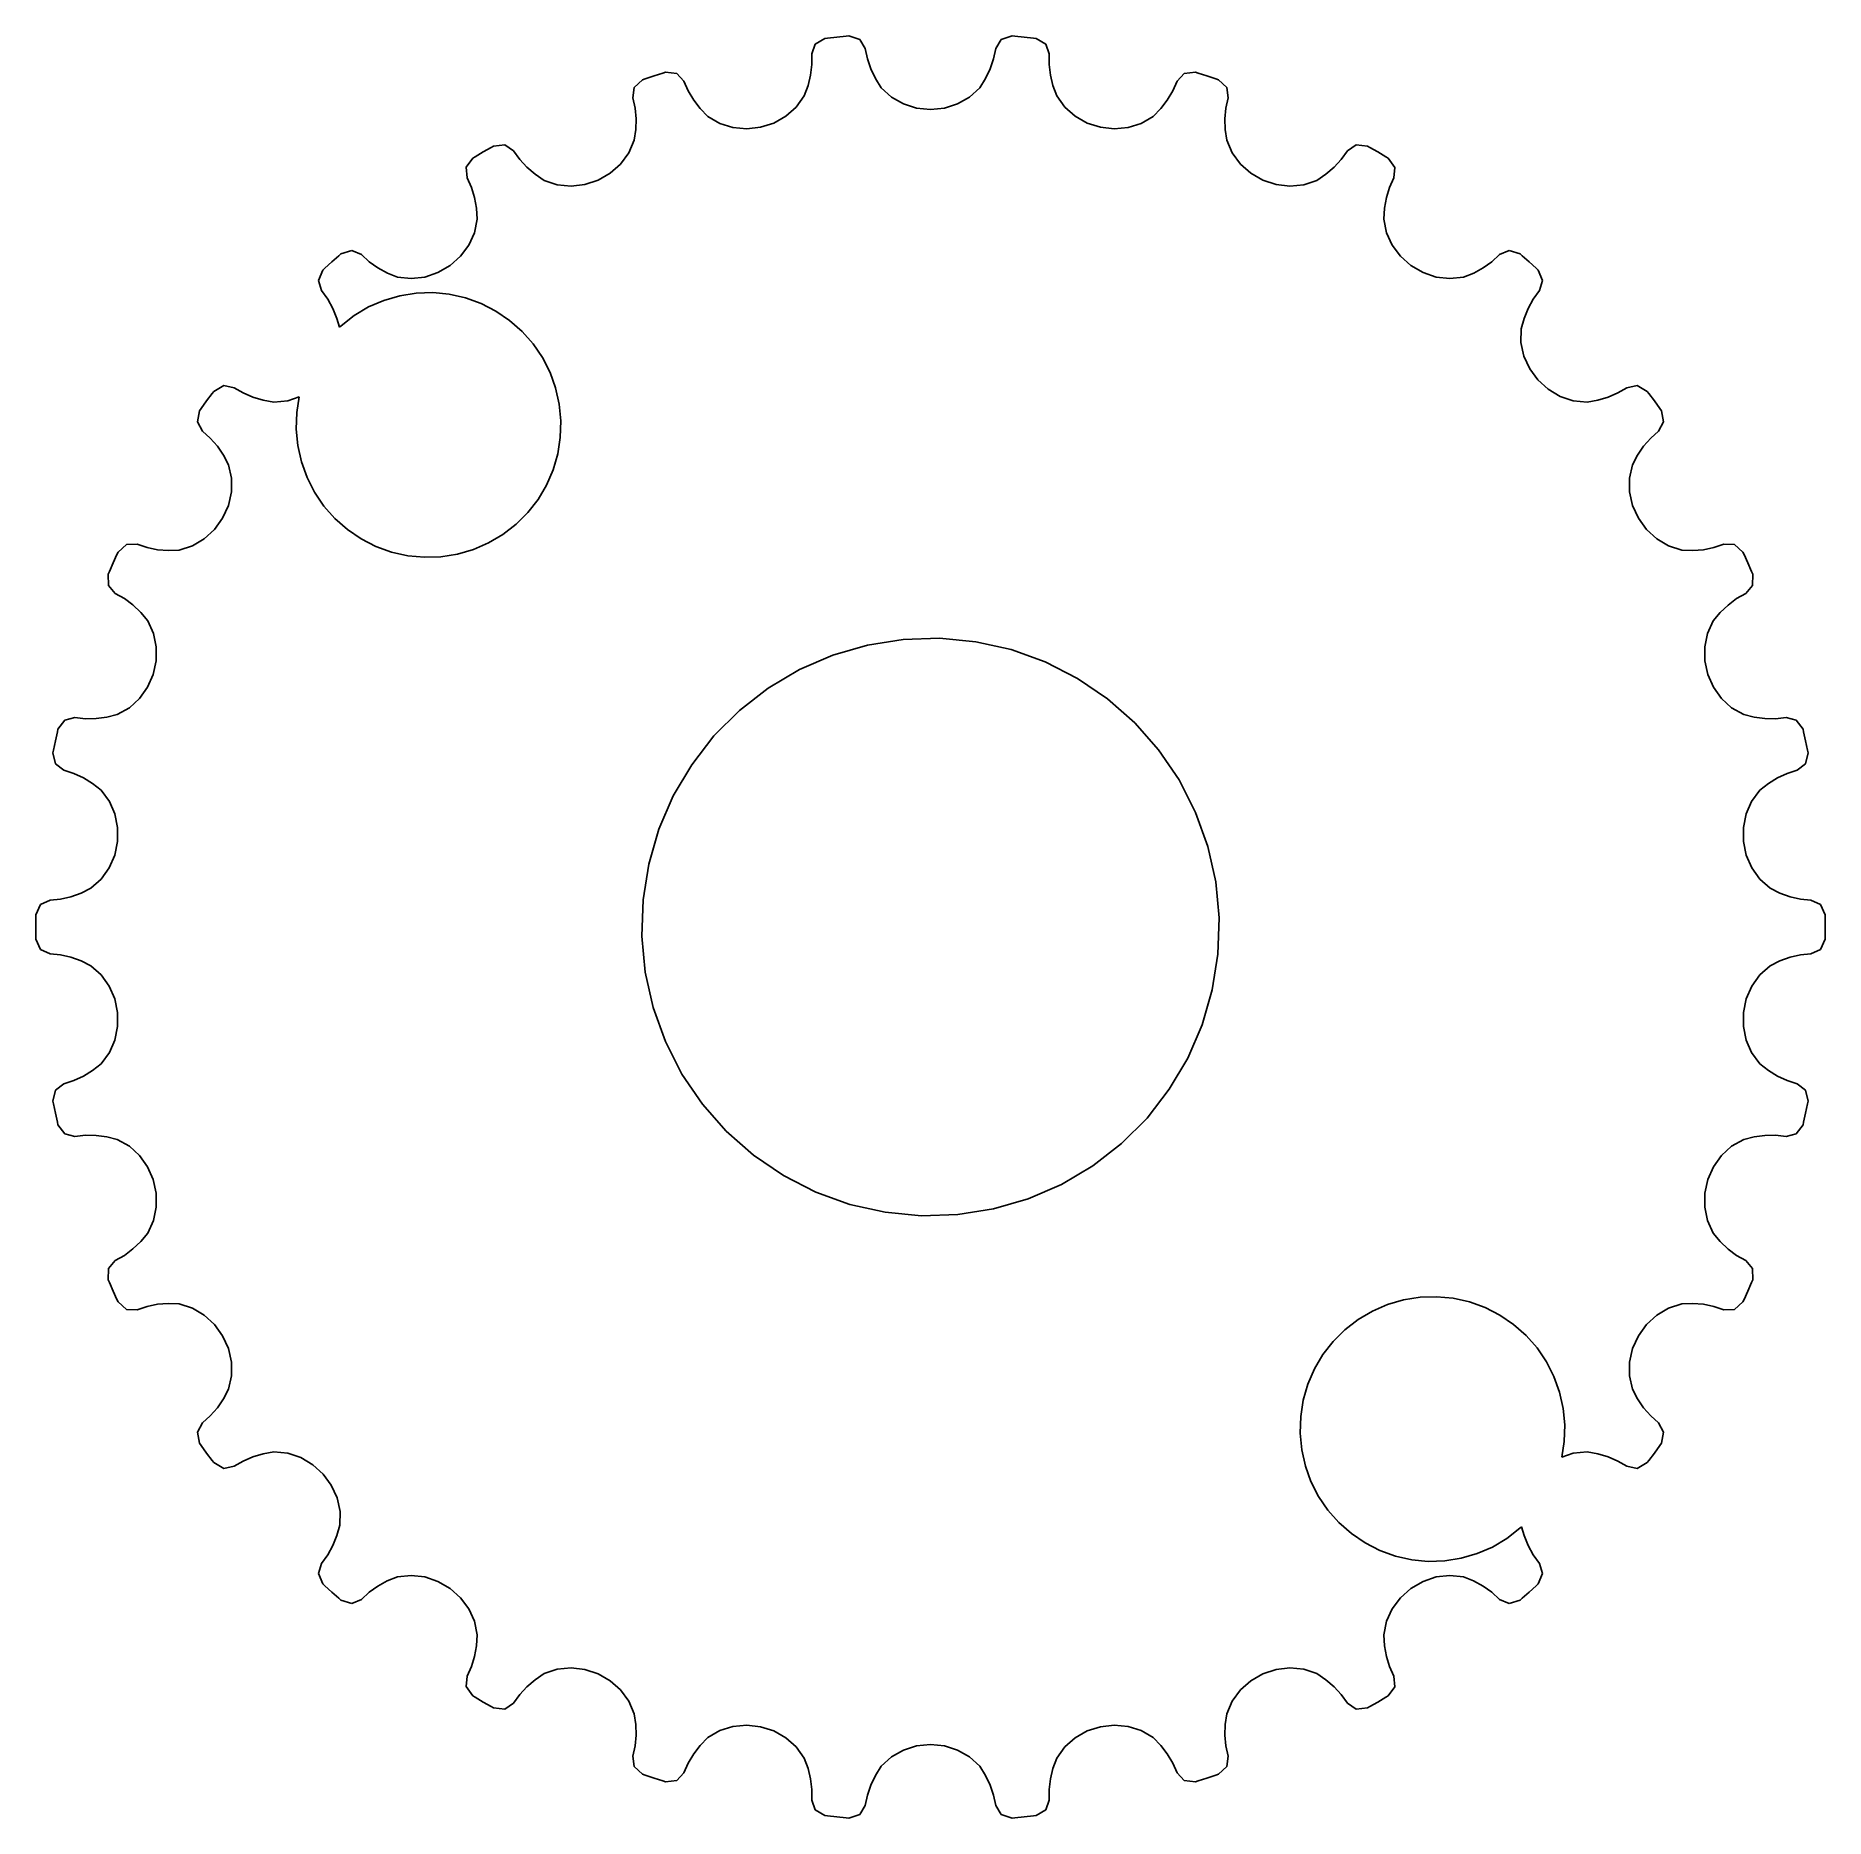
# Model space of a CAD drawing. Header units: metres. Extents: x -9 to 9, y 101 to 229.
# Drawn here: x -9.3 to 9.3, y 100.74 to 119.26 of the extents above.
import ezdxf

# ---------------------------------------------------------------- set-up
doc = ezdxf.new("R2010")
doc.units = ezdxf.units.M

msp = doc.modelspace()

# ---------------------------------------------------------------- linework, layer by layer
for p, q in [((-1.19814, 119.171), (-1.23386, 119.068)), ((-1.09613, 119.23), (-1.19814, 119.171)), ((-1.06837, 119.234), (-1.09613, 119.23)), ((-0.971619, 119.244), (-1.06837, 119.234)), ((-0.874756, 119.254), (-0.971619, 119.244)), ((-0.846893, 119.257), (-0.874756, 119.254)), ((-0.734589, 119.219), (-0.846893, 119.257)), ((-0.678375, 119.126), (-0.734589, 119.219)), ((0.734741, 119.219), (0.678375, 119.126)), ((0.846909, 119.257), (0.734741, 119.219)), ((0.874756, 119.254), (0.846909, 119.257)), ((0.971619, 119.244), (0.874756, 119.254)), ((1.06837, 119.234), (0.971619, 119.244)), ((1.09613, 119.23), (1.06837, 119.234)), ((1.19827, 119.171), (1.09613, 119.23)), ((1.23386, 119.068), (1.19827, 119.171)), ((-1.23386, 119.068), (-1.23326, 118.958)), ((-0.655991, 119.018), (-0.678375, 119.126)), ((-0.620392, 118.914), (-0.655991, 119.018)), ((0.656052, 119.018), (0.620544, 118.914)), ((0.678375, 119.126), (0.656052, 119.018)), ((1.23332, 118.958), (1.23386, 119.068)), ((-2.99127, 118.801), (-3.07864, 118.721)), ((-2.96481, 118.81), (-2.99127, 118.801)), ((-2.87239, 118.84), (-2.96481, 118.81)), ((-2.77966, 118.87), (-2.87239, 118.84)), ((-2.75293, 118.878), (-2.77966, 118.87)), ((-2.63536, 118.865), (-2.75293, 118.878)), ((-2.56099, 118.786), (-2.63536, 118.865)), ((-1.24623, 118.848), (-1.27243, 118.739)), ((-1.23326, 118.958), (-1.24623, 118.848)), ((-0.572189, 118.813), (-0.620392, 118.914)), ((-0.511993, 118.717), (-0.572189, 118.813)), ((0.572357, 118.813), (0.511993, 118.717)), ((0.620544, 118.914), (0.572357, 118.813)), ((1.24638, 118.848), (1.23332, 118.958)), ((1.2726, 118.739), (1.24638, 118.848)), ((2.6355, 118.865), (2.56099, 118.786)), ((2.75293, 118.878), (2.6355, 118.865)), ((2.77966, 118.87), (2.75293, 118.878)), ((2.87239, 118.84), (2.77966, 118.87)), ((2.96481, 118.81), (2.87239, 118.84)), ((2.99127, 118.801), (2.96481, 118.81)), ((3.07877, 118.721), (2.99127, 118.801)), ((-3.07864, 118.721), (-3.09218, 118.613)), ((-3.09218, 118.613), (-3.0687, 118.505)), ((-2.51665, 118.685), (-2.56099, 118.786)), ((-2.46007, 118.59), (-2.51665, 118.685)), ((-1.31152, 118.633), (-1.39484, 118.516)), ((-1.27243, 118.739), (-1.31152, 118.633)), ((-0.406158, 118.62), (-0.511993, 118.717)), ((-0.281647, 118.549), (-0.406158, 118.62)), ((0.406158, 118.62), (0.281647, 118.549)), ((0.511993, 118.717), (0.406158, 118.62)), ((1.31152, 118.633), (1.2726, 118.739)), ((1.39484, 118.516), (1.31152, 118.633)), ((2.51671, 118.685), (2.46022, 118.59)), ((2.56099, 118.786), (2.51671, 118.685)), ((3.06874, 118.505), (3.09218, 118.613)), ((3.09218, 118.613), (3.07877, 118.721)), ((-3.0687, 118.505), (-3.05856, 118.395)), ((-2.39198, 118.501), (-2.46007, 118.59)), ((-2.31314, 118.42), (-2.39198, 118.501)), ((-1.39484, 118.516), (-1.50201, 118.421)), ((-0.144287, 118.507), (-0.281647, 118.549)), ((0, 118.492), (-0.144287, 118.507)), ((0.144287, 118.507), (0, 118.492)), ((0.281647, 118.549), (0.144287, 118.507)), ((1.50201, 118.421), (1.39484, 118.516)), ((2.39215, 118.501), (2.31314, 118.42)), ((2.46022, 118.59), (2.39215, 118.501)), ((3.0587, 118.395), (3.06874, 118.505)), ((-3.06163, 118.284), (-3.07773, 118.172)), ((-3.05856, 118.395), (-3.06163, 118.284)), ((-2.18942, 118.347), (-2.31314, 118.42)), ((-2.05299, 118.304), (-2.18942, 118.347)), ((-1.90976, 118.291), (-2.05299, 118.304)), ((-1.76561, 118.307), (-1.90976, 118.291)), ((-1.62747, 118.351), (-1.76561, 118.307)), ((-1.50201, 118.421), (-1.62747, 118.351)), ((1.62747, 118.351), (1.50201, 118.421)), ((1.76561, 118.307), (1.62747, 118.351)), ((1.90976, 118.291), (1.76561, 118.307)), ((2.05299, 118.304), (1.90976, 118.291)), ((2.18942, 118.347), (2.05299, 118.304)), ((2.31314, 118.42), (2.18942, 118.347)), ((3.06178, 118.284), (3.0587, 118.395)), ((3.07773, 118.172), (3.06178, 118.284)), ((-4.5631, 118.098), (-4.64764, 118.05)), ((-4.53865, 118.112), (-4.5631, 118.098)), ((-4.42096, 118.124), (-4.53865, 118.112)), ((-4.33165, 118.061), (-4.42096, 118.124)), ((-4.26732, 117.972), (-4.33165, 118.061)), ((-3.07773, 118.172), (-3.13489, 118.04)), ((3.13489, 118.04), (3.07773, 118.172)), ((4.33165, 118.061), (4.26736, 117.972)), ((4.42108, 118.123), (4.33165, 118.061)), ((4.53865, 118.112), (4.42108, 118.123)), ((4.5631, 118.098), (4.53865, 118.112)), ((4.64764, 118.05), (4.5631, 118.098)), ((-4.75568, 117.986), (-4.8246, 117.891)), ((-4.8246, 117.891), (-4.81535, 117.782)), ((-4.73169, 118.001), (-4.75568, 117.986)), ((-4.64764, 118.05), (-4.73169, 118.001)), ((-4.19223, 117.891), (-4.26732, 117.972)), ((-4.10724, 117.818), (-4.19223, 117.891)), ((-3.22003, 117.925), (-3.32811, 117.83)), ((-3.13489, 118.04), (-3.22003, 117.925)), ((3.22003, 117.925), (3.13489, 118.04)), ((3.32811, 117.83), (3.22003, 117.925)), ((4.19237, 117.891), (4.10739, 117.818)), ((4.26736, 117.972), (4.19237, 117.891)), ((4.73169, 118.001), (4.64764, 118.05)), ((4.75568, 117.986), (4.73169, 118.001)), ((4.82472, 117.89), (4.75568, 117.986)), ((4.81535, 117.782), (4.82472, 117.89)), ((-4.81535, 117.782), (-4.77, 117.681)), ((-4.77, 117.681), (-4.73721, 117.576)), ((-4.0132, 117.755), (-4.10724, 117.818)), ((-3.877, 117.709), (-4.0132, 117.755)), ((-3.73463, 117.696), (-3.877, 117.709)), ((-3.59175, 117.712), (-3.73463, 117.696)), ((-3.45407, 117.758), (-3.59175, 117.712)), ((-3.32811, 117.83), (-3.45407, 117.758)), ((3.45407, 117.758), (3.32811, 117.83)), ((3.59175, 117.712), (3.45407, 117.758)), ((3.73463, 117.696), (3.59175, 117.712)), ((3.877, 117.709), (3.73463, 117.696)), ((4.0132, 117.755), (3.877, 117.709)), ((4.10739, 117.818), (4.0132, 117.755)), ((4.73734, 117.576), (4.77005, 117.681)), ((4.77005, 117.681), (4.81535, 117.782)), ((-4.73721, 117.576), (-4.71701, 117.466)), ((4.71715, 117.466), (4.73734, 117.576)), ((-4.70943, 117.353), (-4.73793, 117.212)), ((-4.71701, 117.466), (-4.70943, 117.353)), ((4.70943, 117.353), (4.71715, 117.466)), ((4.73793, 117.212), (4.70943, 117.353)), ((-4.73793, 117.212), (-4.79732, 117.082)), ((4.79732, 117.082), (4.73793, 117.212)), ((-6.14708, 116.973), (-6.21976, 116.908)), ((-6.12601, 116.991), (-6.14708, 116.973)), ((-6.01334, 117.027), (-6.12601, 116.991)), ((-5.91301, 116.984), (-6.01334, 117.027)), ((-5.83148, 116.91), (-5.91301, 116.984)), ((-4.8833, 116.967), (-4.99156, 116.87)), ((-4.79732, 117.082), (-4.8833, 116.967)), ((4.8833, 116.967), (4.79732, 117.082)), ((4.99156, 116.87), (4.8833, 116.967)), ((5.91301, 116.984), (5.83153, 116.91)), ((6.01344, 117.027), (5.91301, 116.984)), ((6.12601, 116.991), (6.01344, 117.027)), ((6.14708, 116.973), (6.12601, 116.991)), ((6.21976, 116.908), (6.14708, 116.973)), ((-6.31224, 116.823), (-6.35971, 116.715)), ((-6.29175, 116.842), (-6.31224, 116.823)), ((-6.21976, 116.908), (-6.29175, 116.842)), ((-5.74117, 116.847), (-5.83148, 116.91)), ((-5.64297, 116.793), (-5.74117, 116.847)), ((-5.53786, 116.751), (-5.64297, 116.793)), ((-5.39513, 116.735), (-5.53786, 116.751)), ((-5.25304, 116.751), (-5.39513, 116.735)), ((-5.11678, 116.797), (-5.25304, 116.751)), ((-4.99156, 116.87), (-5.11678, 116.797)), ((5.11678, 116.797), (4.99156, 116.87)), ((5.25304, 116.751), (5.11678, 116.797)), ((5.39513, 116.735), (5.25304, 116.751)), ((5.53786, 116.751), (5.39513, 116.735)), ((5.64313, 116.793), (5.53786, 116.751)), ((5.74129, 116.846), (5.64313, 116.793)), ((5.83153, 116.91), (5.74129, 116.846)), ((6.29175, 116.842), (6.21976, 116.908)), ((6.31224, 116.823), (6.29175, 116.842)), ((6.3598, 116.715), (6.31224, 116.823)), ((-6.35971, 116.715), (-6.32808, 116.611)), ((-6.32808, 116.611), (-6.26285, 116.522)), ((-5.51485, 116.557), (-5.3443, 116.584)), ((-5.3443, 116.584), (-5.17172, 116.589)), ((-5.17172, 116.589), (-4.9998, 116.573)), ((-4.9998, 116.573), (-4.8313, 116.535)), ((6.26288, 116.522), (6.32808, 116.611)), ((6.32808, 116.611), (6.3598, 116.715)), ((-6.26285, 116.522), (-6.20883, 116.425)), ((-6.20883, 116.425), (-6.16624, 116.322)), ((-5.98776, 116.352), (-5.83914, 116.44)), ((-5.83914, 116.44), (-5.68066, 116.509)), ((-5.68066, 116.509), (-5.51485, 116.557)), ((-4.8313, 116.535), (-4.66882, 116.477)), ((-4.66882, 116.477), (-4.51497, 116.398)), ((-4.51497, 116.398), (-4.37216, 116.301)), ((6.16635, 116.322), (6.20894, 116.425)), ((6.20894, 116.425), (6.26288, 116.522)), ((-6.16624, 116.322), (-6.14017, 116.23)), ((-6.14017, 116.23), (-6.12421, 116.246)), ((-6.12421, 116.246), (-5.98776, 116.352)), ((-4.37216, 116.301), (-4.24263, 116.187)), ((6.13391, 116.07), (6.1353, 116.213)), ((6.1353, 116.213), (6.16635, 116.322)), ((-4.24263, 116.187), (-4.12845, 116.058)), ((-4.12845, 116.058), (-4.03139, 115.915)), ((6.16493, 115.93), (6.13391, 116.07)), ((-4.03139, 115.915), (-3.95299, 115.761)), ((6.22507, 115.799), (6.16493, 115.93)), ((-3.95299, 115.761), (-3.8945, 115.599)), ((6.3109, 115.682), (6.22507, 115.799)), ((6.41818, 115.585), (6.3109, 115.682)), ((-7.52005, 115.464), (-7.57684, 115.385)), ((-7.46242, 115.542), (-7.52005, 115.464)), ((-7.44563, 115.564), (-7.46242, 115.542)), ((-7.3429, 115.623), (-7.44563, 115.564)), ((-7.23595, 115.602), (-7.3429, 115.623)), ((-7.14078, 115.547), (-7.23595, 115.602)), ((-7.03918, 115.503), (-7.14078, 115.547)), ((-6.9321, 115.472), (-7.03918, 115.503)), ((-6.8205, 115.452), (-6.9321, 115.472)), ((-6.67746, 115.466), (-6.8205, 115.452)), ((-6.55821, 115.506), (-6.67746, 115.466)), ((-6.5838, 115.344), (-6.55821, 115.506)), ((-3.8945, 115.599), (-3.85683, 115.43)), ((6.54185, 115.511), (6.41818, 115.585)), ((6.67746, 115.466), (6.54185, 115.511)), ((6.8205, 115.452), (6.67746, 115.466)), ((6.93222, 115.472), (6.8205, 115.452)), ((7.03929, 115.503), (6.93222, 115.472)), ((7.14081, 115.547), (7.03929, 115.503)), ((7.23595, 115.602), (7.14081, 115.547)), ((7.34299, 115.623), (7.23595, 115.602)), ((7.44563, 115.564), (7.34299, 115.623)), ((7.46242, 115.542), (7.44563, 115.564)), ((7.52005, 115.464), (7.46242, 115.542)), ((7.57684, 115.385), (7.52005, 115.464)), ((-7.59293, 115.362), (-7.61687, 115.246)), ((-7.57684, 115.385), (-7.59293, 115.362)), ((-6.58923, 115.172), (-6.5838, 115.344)), ((-3.85683, 115.43), (-3.84059, 115.258)), ((7.59293, 115.362), (7.57684, 115.385)), ((7.61693, 115.246), (7.59293, 115.362)), ((-7.61687, 115.246), (-7.56424, 115.151)), ((-7.56424, 115.151), (-7.48196, 115.077)), ((-7.48196, 115.077), (-7.40909, 114.994)), ((-6.57298, 115), (-6.58923, 115.172)), ((-3.84601, 115.086), (-3.87302, 114.915)), ((-3.84059, 115.258), (-3.84601, 115.086)), ((7.40916, 114.994), (7.48199, 115.077)), ((7.48199, 115.077), (7.56424, 115.151)), ((7.56424, 115.151), (7.61693, 115.246)), ((-7.40909, 114.994), (-7.34598, 114.902)), ((-7.34598, 114.902), (-7.29303, 114.802)), ((-6.53531, 114.831), (-6.57298, 115)), ((-3.87302, 114.915), (-3.92119, 114.749)), ((7.29303, 114.802), (7.34607, 114.902)), ((7.34607, 114.902), (7.40916, 114.994)), ((-7.29303, 114.802), (-7.2618, 114.662)), ((-6.47682, 114.669), (-6.53531, 114.831)), ((-3.92119, 114.749), (-3.98978, 114.591)), ((7.2618, 114.662), (7.29303, 114.802)), ((-7.26312, 114.519), (-7.29477, 114.378)), ((-7.2618, 114.662), (-7.26312, 114.519)), ((-6.39842, 114.515), (-6.47682, 114.669)), ((-3.98978, 114.591), (-4.07767, 114.442)), ((7.26312, 114.519), (7.2618, 114.662)), ((7.29477, 114.378), (7.26312, 114.519)), ((-7.29477, 114.378), (-7.35442, 114.246)), ((-6.30136, 114.372), (-6.39842, 114.515)), ((-6.18718, 114.243), (-6.30136, 114.372)), ((-4.07767, 114.442), (-4.1835, 114.306)), ((7.35442, 114.246), (7.29477, 114.378)), ((-7.35442, 114.246), (-7.43907, 114.128)), ((-6.05765, 114.128), (-6.18718, 114.243)), ((-4.3056, 114.184), (-4.44205, 114.078)), ((-4.1835, 114.306), (-4.3056, 114.184)), ((7.43907, 114.128), (7.35442, 114.246)), ((-8.35153, 113.974), (-8.43983, 113.895)), ((-8.24263, 113.976), (-8.35153, 113.974)), ((-8.13799, 113.941), (-8.24263, 113.976)), ((-7.54477, 114.031), (-7.66797, 113.958)), ((-7.43907, 114.128), (-7.54477, 114.031)), ((-5.91484, 114.031), (-6.05765, 114.128)), ((-5.76099, 113.953), (-5.91484, 114.031)), ((-4.59067, 113.99), (-4.74915, 113.921)), ((-4.44205, 114.078), (-4.59067, 113.99)), ((7.54477, 114.031), (7.43907, 114.128)), ((7.66797, 113.958), (7.54477, 114.031)), ((8.24263, 113.976), (8.13802, 113.941)), ((8.35161, 113.973), (8.24263, 113.976)), ((8.43983, 113.895), (8.35161, 113.973)), ((-8.49167, 113.781), (-8.53079, 113.692)), ((-8.45161, 113.869), (-8.49167, 113.781)), ((-8.43983, 113.895), (-8.45161, 113.869)), ((-8.02956, 113.919), (-8.13799, 113.941)), ((-7.91826, 113.911), (-8.02956, 113.919)), ((-7.80502, 113.915), (-7.91826, 113.911)), ((-7.66797, 113.958), (-7.80502, 113.915)), ((-5.59851, 113.895), (-5.76099, 113.953)), ((-5.43001, 113.857), (-5.59851, 113.895)), ((-5.2581, 113.841), (-5.43001, 113.857)), ((-5.08551, 113.846), (-5.2581, 113.841)), ((-4.91496, 113.873), (-5.08551, 113.846)), ((-4.74915, 113.921), (-4.91496, 113.873)), ((7.80502, 113.915), (7.66797, 113.958)), ((7.91835, 113.911), (7.80502, 113.915)), ((8.02963, 113.919), (7.91835, 113.911)), ((8.13802, 113.941), (8.02963, 113.919)), ((8.45161, 113.869), (8.43983, 113.895)), ((8.49167, 113.781), (8.45161, 113.869)), ((8.53079, 113.692), (8.49167, 113.781)), ((-8.53079, 113.692), (-8.54176, 113.666)), ((-8.54176, 113.666), (-8.54112, 113.548)), ((8.54176, 113.666), (8.53079, 113.692)), ((8.54117, 113.548), (8.54176, 113.666)), ((-8.54112, 113.548), (-8.4698, 113.465)), ((-8.4698, 113.465), (-8.37408, 113.411)), ((-8.37408, 113.411), (-8.28554, 113.345)), ((8.28558, 113.344), (8.3741, 113.411)), ((8.3741, 113.411), (8.4698, 113.465)), ((8.4698, 113.465), (8.54117, 113.548)), ((-8.28554, 113.345), (-8.20467, 113.268)), ((-8.20467, 113.268), (-8.13202, 113.181)), ((8.13202, 113.181), (8.20471, 113.268)), ((8.20471, 113.268), (8.28558, 113.344)), ((-8.13202, 113.181), (-8.07231, 113.05)), ((-8.07231, 113.05), (-8.04387, 112.91)), ((8.04387, 112.91), (8.07231, 113.05)), ((8.07231, 113.05), (8.13202, 113.181)), ((-8.04387, 112.91), (-8.04565, 112.766)), ((-1.0162, 112.823), (-0.654419, 112.928)), ((-0.654419, 112.928), (-0.282318, 112.987)), ((-0.282318, 112.987), (0.094223, 112.999)), ((0.094223, 112.999), (0.469299, 112.963)), ((0.469299, 112.963), (0.83696, 112.881)), ((0.83696, 112.881), (1.19144, 112.753)), ((8.04565, 112.766), (8.04387, 112.91)), ((-8.04565, 112.766), (-8.07652, 112.624)), ((-1.68625, 112.481), (-1.36197, 112.673)), ((-1.36197, 112.673), (-1.0162, 112.823)), ((1.19144, 112.753), (1.52711, 112.582)), ((8.07652, 112.624), (8.04565, 112.766)), ((-8.13484, 112.491), (-8.21794, 112.374)), ((-8.07652, 112.624), (-8.13484, 112.491)), ((-1.98393, 112.25), (-1.68625, 112.481)), ((1.52711, 112.582), (1.83871, 112.37)), ((8.13484, 112.491), (8.07652, 112.624)), ((8.21794, 112.374), (8.13484, 112.491)), ((-8.21794, 112.374), (-8.32333, 112.277)), ((1.83871, 112.37), (2.12131, 112.121)), ((8.32333, 112.277), (8.21794, 112.374)), ((-8.99518, 112.15), (-9.06519, 112.055)), ((-8.88907, 112.175), (-8.99518, 112.15)), ((-8.77954, 112.163), (-8.88907, 112.175)), ((-8.66901, 112.164), (-8.77954, 112.163)), ((-8.55835, 112.179), (-8.66901, 112.164)), ((-8.44846, 112.207), (-8.55835, 112.179)), ((-8.32333, 112.277), (-8.44846, 112.207)), ((-2.25032, 111.984), (-1.98393, 112.25)), ((2.12131, 112.121), (2.37045, 111.839)), ((8.44846, 112.207), (8.32333, 112.277)), ((8.5584, 112.179), (8.44846, 112.207)), ((8.66905, 112.164), (8.5584, 112.179)), ((8.77956, 112.163), (8.66905, 112.164)), ((8.88907, 112.175), (8.77956, 112.163)), ((8.99522, 112.15), (8.88907, 112.175)), ((9.06519, 112.055), (8.99522, 112.15)), ((-9.09216, 111.933), (-9.11191, 111.837)), ((-9.07143, 112.028), (-9.09216, 111.933)), ((-9.06519, 112.055), (-9.07143, 112.028)), ((-2.48123, 111.686), (-2.25032, 111.984)), ((9.07143, 112.028), (9.06519, 112.055)), ((9.09216, 111.933), (9.07143, 112.028)), ((9.11191, 111.837), (9.09216, 111.933)), ((-9.11191, 111.837), (-9.11729, 111.81)), ((-9.11729, 111.81), (-9.0921, 111.694)), ((2.37045, 111.839), (2.58221, 111.527)), ((9.09212, 111.694), (9.11729, 111.81)), ((9.11729, 111.81), (9.11191, 111.837)), ((-9.0921, 111.694), (-9.00519, 111.629)), ((-9.00519, 111.629), (-8.90022, 111.595)), ((-8.90022, 111.595), (-8.79987, 111.549)), ((-8.79987, 111.549), (-8.70476, 111.49)), ((-2.673, 111.362), (-2.48123, 111.686)), ((8.70477, 111.49), (8.79988, 111.549)), ((8.79988, 111.549), (8.90022, 111.595)), ((8.90022, 111.595), (9.00519, 111.629)), ((9.00519, 111.629), (9.09212, 111.694)), ((-8.70476, 111.49), (-8.6156, 111.42)), ((-8.6156, 111.42), (-8.53003, 111.305)), ((-2.82263, 111.016), (-2.673, 111.362)), ((2.58221, 111.527), (2.75325, 111.191)), ((8.53003, 111.305), (8.6156, 111.42)), ((8.6156, 111.42), (8.70477, 111.49)), ((-8.53003, 111.305), (-8.47307, 111.174)), ((-8.47307, 111.174), (-8.4449, 111.033)), ((2.75325, 111.191), (2.88087, 110.837)), ((8.4449, 111.033), (8.47307, 111.174)), ((8.47307, 111.174), (8.53003, 111.305)), ((-8.4449, 111.033), (-8.44563, 110.888)), ((-2.92773, 110.654), (-2.82263, 111.016)), ((8.44563, 110.888), (8.4449, 111.033)), ((-8.44563, 110.888), (-8.47507, 110.746)), ((2.88087, 110.837), (2.96306, 110.469)), ((8.47507, 110.746), (8.44563, 110.888)), ((-8.53195, 110.614), (-8.61494, 110.497)), ((-8.47507, 110.746), (-8.53195, 110.614)), ((-2.98668, 110.282), (-2.92773, 110.654)), ((8.53195, 110.614), (8.47507, 110.746)), ((8.61494, 110.497), (8.53195, 110.614)), ((-8.61494, 110.497), (-8.72264, 110.402)), ((2.96306, 110.469), (2.9985, 110.094)), ((8.72264, 110.402), (8.61494, 110.497)), ((-9.14702, 110.279), (-9.24568, 110.233)), ((-9.03737, 110.29), (-9.14702, 110.279)), ((-8.92958, 110.315), (-9.03737, 110.29)), ((-8.8244, 110.352), (-8.92958, 110.315)), ((-8.72264, 110.402), (-8.8244, 110.352)), ((-2.9985, 109.906), (-2.98668, 110.282)), ((8.82442, 110.352), (8.72264, 110.402)), ((8.9296, 110.315), (8.82442, 110.352)), ((9.03737, 110.29), (8.9296, 110.315)), ((9.14702, 110.279), (9.03737, 110.29)), ((9.2457, 110.233), (9.14702, 110.279)), ((-9.29478, 110.097), (-9.29529, 110)), ((-9.29434, 110.125), (-9.29478, 110.097)), ((-9.24568, 110.233), (-9.29434, 110.125)), ((2.9985, 110.094), (2.98668, 109.718)), ((9.29434, 110.125), (9.2457, 110.233)), ((9.29478, 110.097), (9.29434, 110.125)), ((9.29529, 110), (9.29478, 110.097)), ((-9.29529, 110), (-9.29478, 109.903)), ((-9.29478, 109.903), (-9.29434, 109.875)), ((-9.29434, 109.875), (-9.2457, 109.767)), ((-2.96306, 109.531), (-2.9985, 109.906)), ((9.24568, 109.767), (9.29434, 109.875)), ((9.29434, 109.875), (9.29478, 109.903)), ((9.29478, 109.903), (9.29529, 110)), ((-9.2457, 109.767), (-9.14702, 109.721)), ((-9.14702, 109.721), (-9.03737, 109.71)), ((-9.03737, 109.71), (-8.9296, 109.685)), ((-8.9296, 109.685), (-8.82442, 109.648)), ((2.98668, 109.718), (2.92773, 109.346)), ((8.8244, 109.648), (8.92958, 109.685)), ((8.92958, 109.685), (9.03737, 109.71)), ((9.03737, 109.71), (9.14702, 109.721)), ((9.14702, 109.721), (9.24568, 109.767)), ((-8.82442, 109.648), (-8.72264, 109.598)), ((-8.72264, 109.598), (-8.61494, 109.503)), ((-8.61494, 109.503), (-8.53195, 109.386)), ((-2.88087, 109.163), (-2.96306, 109.531)), ((8.53195, 109.386), (8.61494, 109.503)), ((8.61494, 109.503), (8.72264, 109.598)), ((8.72264, 109.598), (8.8244, 109.648)), ((-8.53195, 109.386), (-8.47507, 109.254)), ((2.92773, 109.346), (2.82263, 108.984)), ((8.47507, 109.254), (8.53195, 109.386)), ((-8.47507, 109.254), (-8.44563, 109.112)), ((-2.75325, 108.809), (-2.88087, 109.163)), ((8.44563, 109.112), (8.47507, 109.254)), ((-8.4449, 108.967), (-8.47307, 108.826)), ((-8.44563, 109.112), (-8.4449, 108.967)), ((2.82263, 108.984), (2.673, 108.638)), ((8.4449, 108.967), (8.44563, 109.112)), ((8.47307, 108.826), (8.4449, 108.967)), ((-8.47307, 108.826), (-8.53003, 108.695)), ((-2.58221, 108.473), (-2.75325, 108.809)), ((8.53003, 108.695), (8.47307, 108.826)), ((-8.6156, 108.58), (-8.70477, 108.51)), ((-8.53003, 108.695), (-8.6156, 108.58)), ((2.673, 108.638), (2.48123, 108.314)), ((8.6156, 108.58), (8.53003, 108.695)), ((8.70476, 108.51), (8.6156, 108.58)), ((-8.90022, 108.405), (-9.00519, 108.371)), ((-8.79988, 108.451), (-8.90022, 108.405)), ((-8.70477, 108.51), (-8.79988, 108.451)), ((-2.37045, 108.161), (-2.58221, 108.473)), ((8.79987, 108.451), (8.70476, 108.51)), ((8.90022, 108.405), (8.79987, 108.451)), ((9.00519, 108.371), (8.90022, 108.405)), ((-9.09212, 108.306), (-9.11729, 108.19)), ((-9.00519, 108.371), (-9.09212, 108.306)), ((2.48123, 108.314), (2.25032, 108.016)), ((9.0921, 108.306), (9.00519, 108.371)), ((9.11729, 108.19), (9.0921, 108.306)), ((-9.11729, 108.19), (-9.11191, 108.163)), ((-9.11191, 108.163), (-9.09216, 108.067)), ((-9.09216, 108.067), (-9.07143, 107.972)), ((-2.12131, 107.879), (-2.37045, 108.161)), ((2.25032, 108.016), (1.98393, 107.75)), ((9.07143, 107.972), (9.09216, 108.067)), ((9.09216, 108.067), (9.11191, 108.163)), ((9.11191, 108.163), (9.11729, 108.19)), ((-9.07143, 107.972), (-9.06519, 107.945)), ((-9.06519, 107.945), (-8.99522, 107.85)), ((-8.99522, 107.85), (-8.88907, 107.825)), ((-8.88907, 107.825), (-8.77956, 107.837)), ((-8.77956, 107.837), (-8.66905, 107.836)), ((-8.66905, 107.836), (-8.5584, 107.821)), ((-1.83871, 107.63), (-2.12131, 107.879)), ((8.55835, 107.821), (8.66901, 107.836)), ((8.66901, 107.836), (8.77954, 107.837)), ((8.77954, 107.837), (8.88907, 107.825)), ((8.88907, 107.825), (8.99518, 107.85)), ((8.99518, 107.85), (9.06519, 107.945)), ((9.06519, 107.945), (9.07143, 107.972)), ((-8.5584, 107.821), (-8.44846, 107.793)), ((-8.44846, 107.793), (-8.32333, 107.723)), ((-8.32333, 107.723), (-8.21794, 107.626)), ((1.98393, 107.75), (1.68625, 107.519)), ((8.21794, 107.626), (8.32333, 107.723)), ((8.32333, 107.723), (8.44846, 107.793)), ((8.44846, 107.793), (8.55835, 107.821)), ((-8.21794, 107.626), (-8.13484, 107.509)), ((-8.13484, 107.509), (-8.07652, 107.376)), ((-1.52711, 107.418), (-1.83871, 107.63)), ((1.68625, 107.519), (1.36197, 107.327)), ((8.07652, 107.376), (8.13484, 107.509)), ((8.13484, 107.509), (8.21794, 107.626)), ((-8.07652, 107.376), (-8.04565, 107.234)), ((-1.19144, 107.247), (-1.52711, 107.418)), ((1.36197, 107.327), (1.0162, 107.177)), ((8.04565, 107.234), (8.07652, 107.376)), ((-8.04387, 107.09), (-8.07231, 106.95)), ((-8.04565, 107.234), (-8.04387, 107.09)), ((-0.83696, 107.119), (-1.19144, 107.247)), ((-0.469299, 107.037), (-0.83696, 107.119)), ((1.0162, 107.177), (0.654419, 107.072)), ((8.04387, 107.09), (8.04565, 107.234)), ((8.07231, 106.95), (8.04387, 107.09)), ((-8.07231, 106.95), (-8.13202, 106.819)), ((-0.094223, 107.001), (-0.469299, 107.037)), ((0.282318, 107.013), (-0.094223, 107.001)), ((0.654419, 107.072), (0.282318, 107.013)), ((8.13202, 106.819), (8.07231, 106.95)), ((-8.20471, 106.732), (-8.28558, 106.656)), ((-8.13202, 106.819), (-8.20471, 106.732)), ((8.20467, 106.732), (8.13202, 106.819)), ((8.28554, 106.655), (8.20467, 106.732)), ((-8.4698, 106.535), (-8.54117, 106.452)), ((-8.3741, 106.589), (-8.4698, 106.535)), ((-8.28558, 106.656), (-8.3741, 106.589)), ((8.37408, 106.589), (8.28554, 106.655)), ((8.4698, 106.535), (8.37408, 106.589)), ((8.54112, 106.452), (8.4698, 106.535)), ((-8.54117, 106.452), (-8.54176, 106.334)), ((8.54176, 106.334), (8.54112, 106.452)), ((-8.54176, 106.334), (-8.53079, 106.308)), ((-8.53079, 106.308), (-8.49167, 106.219)), ((-8.49167, 106.219), (-8.45161, 106.131)), ((4.91496, 106.127), (5.08551, 106.154)), ((5.08551, 106.154), (5.2581, 106.159)), ((5.2581, 106.159), (5.43001, 106.143)), ((8.45161, 106.131), (8.49167, 106.219)), ((8.49167, 106.219), (8.53079, 106.308)), ((8.53079, 106.308), (8.54176, 106.334)), ((-8.45161, 106.131), (-8.43983, 106.105)), ((-8.43983, 106.105), (-8.35161, 106.027)), ((-8.35161, 106.027), (-8.24263, 106.024)), ((-8.24263, 106.024), (-8.13802, 106.059)), ((-8.13802, 106.059), (-8.02963, 106.081)), ((-8.02963, 106.081), (-7.91835, 106.089)), ((-7.91835, 106.089), (-7.80502, 106.085)), ((-7.80502, 106.085), (-7.66797, 106.042)), ((-7.66797, 106.042), (-7.54477, 105.969)), ((-7.54477, 105.969), (-7.43907, 105.872)), ((4.44205, 105.922), (4.59067, 106.01)), ((4.59067, 106.01), (4.74915, 106.079)), ((4.74915, 106.079), (4.91496, 106.127)), ((5.43001, 106.143), (5.59851, 106.105)), ((5.59851, 106.105), (5.76099, 106.047)), ((5.76099, 106.047), (5.91484, 105.969)), ((5.91484, 105.969), (6.05765, 105.872)), ((7.43907, 105.872), (7.54477, 105.969)), ((7.54477, 105.969), (7.66797, 106.042)), ((7.66797, 106.042), (7.80502, 106.085)), ((7.80502, 106.085), (7.91826, 106.089)), ((7.91826, 106.089), (8.02956, 106.081)), ((8.02956, 106.081), (8.13799, 106.059)), ((8.13799, 106.059), (8.24263, 106.024)), ((8.24263, 106.024), (8.35153, 106.026)), ((8.35153, 106.026), (8.43983, 106.105)), ((8.43983, 106.105), (8.45161, 106.131)), ((-7.43907, 105.872), (-7.35442, 105.754)), ((4.1835, 105.694), (4.3056, 105.816)), ((4.3056, 105.816), (4.44205, 105.922)), ((6.05765, 105.872), (6.18718, 105.757)), ((7.35442, 105.754), (7.43907, 105.872)), ((-7.35442, 105.754), (-7.29477, 105.622)), ((-7.29477, 105.622), (-7.26312, 105.481)), ((4.07767, 105.558), (4.1835, 105.694)), ((6.18718, 105.757), (6.30136, 105.628)), ((6.30136, 105.628), (6.39842, 105.485)), ((7.26312, 105.481), (7.29477, 105.622)), ((7.29477, 105.622), (7.35442, 105.754)), ((-7.26312, 105.481), (-7.2618, 105.338)), ((3.92119, 105.251), (3.98978, 105.409)), ((3.98978, 105.409), (4.07767, 105.558)), ((6.39842, 105.485), (6.47682, 105.331)), ((7.2618, 105.338), (7.26312, 105.481)), ((-7.2618, 105.338), (-7.29303, 105.198)), ((3.87302, 105.085), (3.92119, 105.251)), ((6.47682, 105.331), (6.53531, 105.169)), ((7.29303, 105.198), (7.2618, 105.338)), ((-7.34607, 105.098), (-7.40916, 105.006)), ((-7.29303, 105.198), (-7.34607, 105.098)), ((3.84601, 104.914), (3.87302, 105.085)), ((6.53531, 105.169), (6.57298, 105)), ((7.34598, 105.098), (7.29303, 105.198)), ((7.40909, 105.006), (7.34598, 105.098)), ((-7.48199, 104.923), (-7.56424, 104.849)), ((-7.40916, 105.006), (-7.48199, 104.923)), ((3.84059, 104.742), (3.84601, 104.914)), ((6.57298, 105), (6.58923, 104.828)), ((7.48196, 104.923), (7.40909, 105.006)), ((7.56424, 104.849), (7.48196, 104.923)), ((-7.56424, 104.849), (-7.61693, 104.754)), ((-7.61693, 104.754), (-7.59293, 104.638)), ((3.85683, 104.57), (3.84059, 104.742)), ((6.58923, 104.828), (6.5838, 104.656)), ((7.61687, 104.754), (7.56424, 104.849)), ((7.59293, 104.638), (7.61687, 104.754)), ((-7.59293, 104.638), (-7.57684, 104.615)), ((-7.57684, 104.615), (-7.52005, 104.536)), ((-7.52005, 104.536), (-7.46242, 104.458)), ((-7.14081, 104.453), (-7.03929, 104.497)), ((-7.03929, 104.497), (-6.93222, 104.528)), ((-6.93222, 104.528), (-6.8205, 104.548)), ((-6.8205, 104.548), (-6.67746, 104.534)), ((-6.67746, 104.534), (-6.54185, 104.489)), ((-6.54185, 104.489), (-6.41818, 104.415)), ((3.8945, 104.401), (3.85683, 104.57)), ((6.5838, 104.656), (6.55821, 104.494)), ((6.55821, 104.494), (6.67746, 104.534)), ((6.67746, 104.534), (6.8205, 104.548)), ((6.8205, 104.548), (6.9321, 104.528)), ((6.9321, 104.528), (7.03918, 104.497)), ((7.03918, 104.497), (7.14078, 104.453)), ((7.46242, 104.458), (7.52005, 104.536)), ((7.52005, 104.536), (7.57684, 104.615)), ((7.57684, 104.615), (7.59293, 104.638)), ((-7.46242, 104.458), (-7.44563, 104.436)), ((-7.44563, 104.436), (-7.34299, 104.377)), ((-7.34299, 104.377), (-7.23595, 104.398)), ((-7.23595, 104.398), (-7.14081, 104.453)), ((-6.41818, 104.415), (-6.3109, 104.318)), ((-6.3109, 104.318), (-6.22507, 104.201)), ((3.95299, 104.239), (3.8945, 104.401)), ((7.14078, 104.453), (7.23595, 104.398)), ((7.23595, 104.398), (7.3429, 104.377)), ((7.3429, 104.377), (7.44563, 104.436)), ((7.44563, 104.436), (7.46242, 104.458)), ((-6.22507, 104.201), (-6.16493, 104.07)), ((4.03139, 104.085), (3.95299, 104.239)), ((-6.16493, 104.07), (-6.13391, 103.93)), ((-6.13391, 103.93), (-6.1353, 103.787)), ((4.12845, 103.942), (4.03139, 104.085)), ((4.24263, 103.813), (4.12845, 103.942)), ((-6.1353, 103.787), (-6.16635, 103.678)), ((4.37216, 103.699), (4.24263, 103.813)), ((6.12421, 103.754), (5.98776, 103.648)), ((6.14017, 103.77), (6.12421, 103.754)), ((6.16624, 103.678), (6.14017, 103.77)), ((-6.20894, 103.575), (-6.26288, 103.478)), ((-6.16635, 103.678), (-6.20894, 103.575)), ((4.51497, 103.602), (4.37216, 103.699)), ((4.66882, 103.523), (4.51497, 103.602)), ((5.83914, 103.56), (5.68066, 103.491)), ((5.98776, 103.648), (5.83914, 103.56)), ((6.20883, 103.575), (6.16624, 103.678)), ((6.26285, 103.478), (6.20883, 103.575)), ((-6.32808, 103.389), (-6.3598, 103.285)), ((-6.26288, 103.478), (-6.32808, 103.389)), ((4.8313, 103.465), (4.66882, 103.523)), ((4.9998, 103.427), (4.8313, 103.465)), ((5.17172, 103.411), (4.9998, 103.427)), ((5.3443, 103.416), (5.17172, 103.411)), ((5.51485, 103.443), (5.3443, 103.416)), ((5.68066, 103.491), (5.51485, 103.443)), ((6.32808, 103.389), (6.26285, 103.478)), ((6.35971, 103.285), (6.32808, 103.389)), ((-6.3598, 103.285), (-6.31224, 103.177)), ((-5.74129, 103.154), (-5.64313, 103.207)), ((-5.64313, 103.207), (-5.53786, 103.249)), ((-5.53786, 103.249), (-5.39513, 103.265)), ((-5.39513, 103.265), (-5.25304, 103.249)), ((-5.25304, 103.249), (-5.11678, 103.203)), ((-5.11678, 103.203), (-4.99156, 103.13)), ((4.99156, 103.13), (5.11678, 103.203)), ((5.11678, 103.203), (5.25304, 103.249)), ((5.25304, 103.249), (5.39513, 103.265)), ((5.39513, 103.265), (5.53786, 103.249)), ((5.53786, 103.249), (5.64297, 103.207)), ((5.64297, 103.207), (5.74117, 103.153)), ((6.31224, 103.177), (6.35971, 103.285)), ((-6.31224, 103.177), (-6.29175, 103.158)), ((-6.29175, 103.158), (-6.21976, 103.092)), ((-6.21976, 103.092), (-6.14708, 103.027)), ((-6.14708, 103.027), (-6.12601, 103.009)), ((-6.12601, 103.009), (-6.01344, 102.973)), ((-6.01344, 102.973), (-5.91301, 103.016)), ((-5.91301, 103.016), (-5.83153, 103.09)), ((-5.83153, 103.09), (-5.74129, 103.154)), ((-4.99156, 103.13), (-4.8833, 103.033)), ((-4.8833, 103.033), (-4.79732, 102.918)), ((4.79732, 102.918), (4.8833, 103.033)), ((4.8833, 103.033), (4.99156, 103.13)), ((5.74117, 103.153), (5.83148, 103.09)), ((5.83148, 103.09), (5.91301, 103.016)), ((5.91301, 103.016), (6.01334, 102.973)), ((6.01334, 102.973), (6.12601, 103.009)), ((6.12601, 103.009), (6.14708, 103.027)), ((6.14708, 103.027), (6.21976, 103.092)), ((6.21976, 103.092), (6.29175, 103.158)), ((6.29175, 103.158), (6.31224, 103.177)), ((-4.79732, 102.918), (-4.73793, 102.788)), ((4.73793, 102.788), (4.79732, 102.918)), ((-4.73793, 102.788), (-4.70943, 102.647)), ((-4.70943, 102.647), (-4.71715, 102.534)), ((4.70943, 102.647), (4.73793, 102.788)), ((4.71701, 102.534), (4.70943, 102.647)), ((-4.71715, 102.534), (-4.73734, 102.424)), ((4.73721, 102.424), (4.71701, 102.534)), ((-4.77005, 102.319), (-4.81535, 102.218)), ((-4.73734, 102.424), (-4.77005, 102.319)), ((-4.0132, 102.245), (-3.877, 102.291)), ((-3.877, 102.291), (-3.73463, 102.304)), ((-3.73463, 102.304), (-3.59175, 102.288)), ((-3.59175, 102.288), (-3.45407, 102.242)), ((3.45407, 102.242), (3.59175, 102.288)), ((3.59175, 102.288), (3.73463, 102.304)), ((3.73463, 102.304), (3.877, 102.291)), ((3.877, 102.291), (4.0132, 102.245)), ((4.77, 102.319), (4.73721, 102.424)), ((4.81535, 102.218), (4.77, 102.319)), ((-4.81535, 102.218), (-4.82472, 102.11)), ((-4.82472, 102.11), (-4.75568, 102.014)), ((-4.26736, 102.028), (-4.19237, 102.109)), ((-4.19237, 102.109), (-4.10739, 102.182)), ((-4.10739, 102.182), (-4.0132, 102.245)), ((-3.45407, 102.242), (-3.32811, 102.17)), ((-3.32811, 102.17), (-3.22003, 102.075)), ((-3.22003, 102.075), (-3.13489, 101.96)), ((3.13489, 101.96), (3.22003, 102.075)), ((3.22003, 102.075), (3.32811, 102.17)), ((3.32811, 102.17), (3.45407, 102.242)), ((4.0132, 102.245), (4.10724, 102.182)), ((4.10724, 102.182), (4.19223, 102.109)), ((4.19223, 102.109), (4.26732, 102.028)), ((4.75568, 102.014), (4.8246, 102.109)), ((4.8246, 102.109), (4.81535, 102.218)), ((-4.75568, 102.014), (-4.73169, 101.999)), ((-4.73169, 101.999), (-4.64764, 101.95)), ((-4.64764, 101.95), (-4.5631, 101.902)), ((-4.5631, 101.902), (-4.53865, 101.888)), ((-4.53865, 101.888), (-4.42108, 101.877)), ((-4.42108, 101.877), (-4.33165, 101.939)), ((-4.33165, 101.939), (-4.26736, 102.028)), ((-3.13489, 101.96), (-3.07773, 101.828)), ((3.07773, 101.828), (3.13489, 101.96)), ((4.26732, 102.028), (4.33165, 101.939)), ((4.33165, 101.939), (4.42096, 101.876)), ((4.42096, 101.876), (4.53865, 101.888)), ((4.53865, 101.888), (4.5631, 101.902)), ((4.5631, 101.902), (4.64764, 101.95)), ((4.64764, 101.95), (4.73169, 101.999)), ((4.73169, 101.999), (4.75568, 102.014)), ((-3.07773, 101.828), (-3.06178, 101.716)), ((-3.06178, 101.716), (-3.0587, 101.605)), ((-2.18942, 101.653), (-2.05299, 101.696)), ((-2.05299, 101.696), (-1.90976, 101.709)), ((-1.90976, 101.709), (-1.76561, 101.693)), ((-1.76561, 101.693), (-1.62747, 101.649)), ((1.62747, 101.649), (1.76561, 101.693)), ((1.76561, 101.693), (1.90976, 101.709)), ((1.90976, 101.709), (2.05299, 101.696)), ((2.05299, 101.696), (2.18942, 101.653)), ((3.05856, 101.605), (3.06163, 101.716)), ((3.06163, 101.716), (3.07773, 101.828)), ((-3.0587, 101.605), (-3.06874, 101.495)), ((-2.39215, 101.499), (-2.31314, 101.58)), ((-2.31314, 101.58), (-2.18942, 101.653)), ((-1.62747, 101.649), (-1.50201, 101.579)), ((-1.50201, 101.579), (-1.39484, 101.484)), ((-0.144287, 101.493), (0, 101.508)), ((0, 101.508), (0.144287, 101.493)), ((1.39484, 101.484), (1.50201, 101.579)), ((1.50201, 101.579), (1.62747, 101.649)), ((2.18942, 101.653), (2.31314, 101.58)), ((2.31314, 101.58), (2.39198, 101.499)), ((3.0687, 101.495), (3.05856, 101.605)), ((-3.06874, 101.495), (-3.09218, 101.387)), ((-3.09218, 101.387), (-3.07877, 101.279)), ((-2.51671, 101.315), (-2.46022, 101.41)), ((-2.46022, 101.41), (-2.39215, 101.499)), ((-1.39484, 101.484), (-1.31152, 101.367)), ((-1.31152, 101.367), (-1.2726, 101.261)), ((-0.511993, 101.283), (-0.406158, 101.38)), ((-0.406158, 101.38), (-0.281647, 101.451)), ((-0.281647, 101.451), (-0.144287, 101.493)), ((0.144287, 101.493), (0.281647, 101.451)), ((0.281647, 101.451), (0.406158, 101.38)), ((0.406158, 101.38), (0.511993, 101.283)), ((1.27243, 101.261), (1.31152, 101.367)), ((1.31152, 101.367), (1.39484, 101.484)), ((2.39198, 101.499), (2.46007, 101.41)), ((2.46007, 101.41), (2.51665, 101.315)), ((3.09218, 101.387), (3.0687, 101.495)), ((3.07864, 101.279), (3.09218, 101.387)), ((-3.07877, 101.279), (-2.99127, 101.199)), ((-2.99127, 101.199), (-2.96481, 101.19)), ((-2.96481, 101.19), (-2.87239, 101.16)), ((-2.87239, 101.16), (-2.77966, 101.13)), ((-2.75293, 101.122), (-2.6355, 101.135)), ((-2.6355, 101.135), (-2.56099, 101.214)), ((-2.56099, 101.214), (-2.51671, 101.315)), ((-1.2726, 101.261), (-1.24638, 101.152)), ((-1.24638, 101.152), (-1.23332, 101.042)), ((-0.620544, 101.086), (-0.572357, 101.187)), ((-0.572357, 101.187), (-0.511993, 101.283)), ((0.511993, 101.283), (0.572189, 101.187)), ((0.572189, 101.187), (0.620392, 101.086)), ((1.23326, 101.042), (1.24623, 101.152)), ((1.24623, 101.152), (1.27243, 101.261)), ((2.51665, 101.315), (2.56099, 101.214)), ((2.56099, 101.214), (2.63536, 101.135)), ((2.63536, 101.135), (2.75293, 101.122)), ((2.77966, 101.13), (2.87239, 101.16)), ((2.87239, 101.16), (2.96481, 101.19)), ((2.96481, 101.19), (2.99127, 101.199)), ((2.99127, 101.199), (3.07864, 101.279)), ((-2.77966, 101.13), (-2.75293, 101.122)), ((-1.23332, 101.042), (-1.23386, 100.932)), ((-0.678375, 100.874), (-0.656052, 100.982)), ((-0.656052, 100.982), (-0.620544, 101.086)), ((0.620392, 101.086), (0.655991, 100.982)), ((0.655991, 100.982), (0.678375, 100.874)), ((1.23386, 100.932), (1.23326, 101.042)), ((2.75293, 101.122), (2.77966, 101.13)), ((-1.23386, 100.932), (-1.19827, 100.829)), ((-1.19827, 100.829), (-1.09613, 100.77)), ((-1.09613, 100.77), (-1.06837, 100.766)), ((-1.06837, 100.766), (-0.971619, 100.756)), ((-0.846909, 100.743), (-0.734741, 100.781)), ((-0.734741, 100.781), (-0.678375, 100.874)), ((0.678375, 100.874), (0.734589, 100.781)), ((0.734589, 100.781), (0.846893, 100.743)), ((0.971619, 100.756), (1.06837, 100.766)), ((1.06837, 100.766), (1.09613, 100.77)), ((1.09613, 100.77), (1.19814, 100.829)), ((1.19814, 100.829), (1.23386, 100.932)), ((-0.971619, 100.756), (-0.874756, 100.746)), ((-0.874756, 100.746), (-0.846909, 100.743)), ((0.846893, 100.743), (0.874756, 100.746)), ((0.874756, 100.746), (0.971619, 100.756))]:
    msp.add_line(p, q)

doc.saveas('drawing.dxf')
